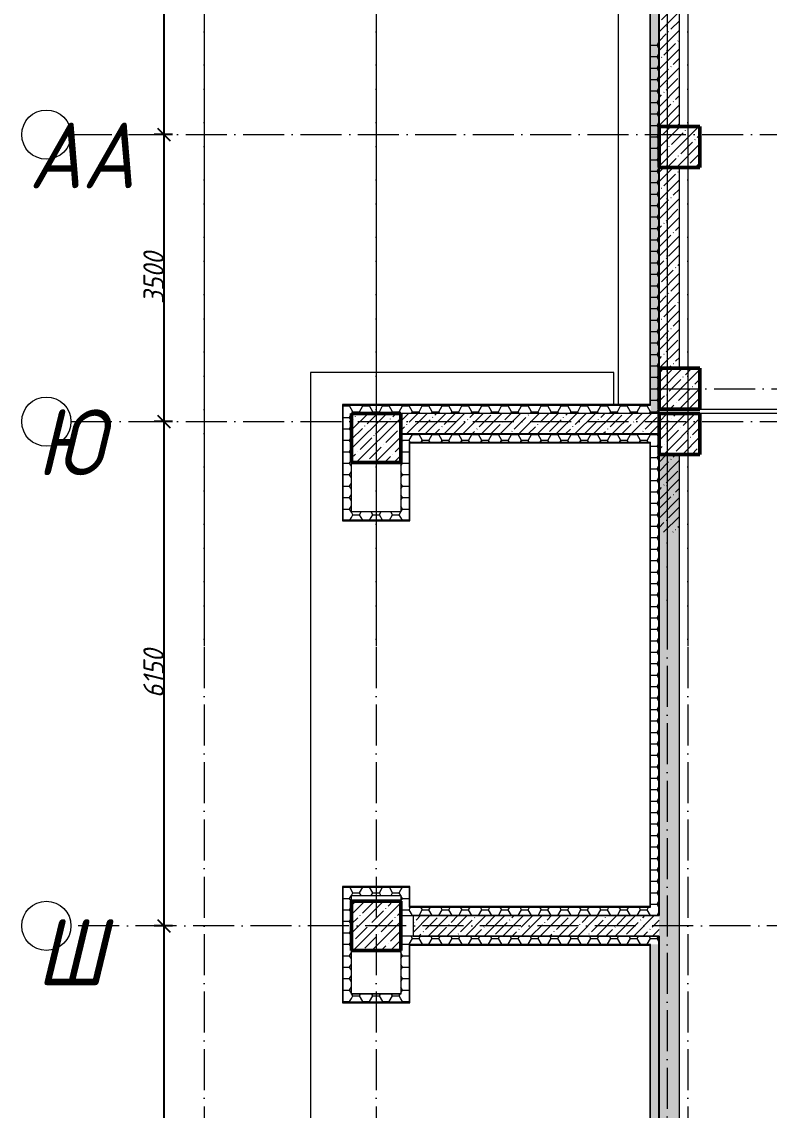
# Model space of a CAD drawing. Header units: millimetres. Extents: x -606178 to 312196, y -19338 to 632709.
# Drawn here: x -533340 to -524222, y 486227 to 499502 of the extents above; entities that cross this region are included whole.
import ezdxf

# ---------------------------------------------------------------- set-up
doc = ezdxf.new("R2010")
doc.units = ezdxf.units.MM
doc.linetypes.add('50_200_ШТРИХ_1Т_ш5_п1_п1_', pattern=[700, 500, -100, 0, -100])
for name, color, linetype, lineweight in [('A-____-____-DIMS', 7, 'Continuous', 9), ('A-FLOR-____-OTLN', 7, 'Continuous', 9), ('A-WALL-____-MCUT', 7, 'Continuous', 13), ('A-WALL-____-MCUT-1', 7, 'Continuous', 9), ('A-WALL-____-MCUT-3', 7, 'Continuous', 9), ('A-WALL-____-PATT-1', 7, 'Continuous', 9), ('A-WALL-FNSH-MCUT-1', 7, 'Continuous', 9), ('S-COLS-____-MCUT', 7, 'Continuous', 50), ('S-COLS-____-OTLN', 7, 'Continuous', 9), ('S-GRID-____-IDEN', 7, 'Continuous', 9), ('S-GRID-____-OTLN-1', 7, '50_200_ШТРИХ_1Т_ш5_п1_п1_', 9)]:
    doc.layers.add(name, color=color, linetype=linetype, lineweight=lineweight)
doc.styles.add('ISOCPEUR_I', font='isocpeui.ttf', dxfattribs={"width": 0.9, "height": 2.5})
doc.styles.add('ISOCPEUR_I_9', font='isocpeui.ttf', dxfattribs={"width": 0.9, "height": 250})
doc.dimstyles.new('ISO-2_5_0_9К_БОЛЬШОЙ_ОСИ', dxfattribs={"dimscale": 304.8, "dimtxt": 248.995294, "dimasz": 0.492126, "dimexe": 0.393701, "dimexo": 0, "dimgap": 0, "dimtad": 1, "dimdec": 0, "dimzin": 0, "dimdsep": 46, "dimtxsty": 'ISOCPEUR_I_9', "dimblk1": 'OBLIQUE', "dimblk2": 'OBLIQUE', "dimsah": 1, "dimcen": 0.09, "dimdle": 0.393701, "dimazin": 0, "dimtfac": 1, "dimtdec": 4, "dimtix": 1, "dimtmove": 0, "dimatfit": 3, "dimfxl": 1, "dimtvp": 1, "dimtolj": 1, "dimtzin": 0, "dimarcsym": 2})
pattern_1 = [(0, (-600067.05, 451794.26), (120.967, 69.841), [80.645, -161.29]), (120, (-600067.05, 451794.26), (-120.96808, 69.84086), [80.645, -161.29]), (60, (-600067.05, 451794.26), (-8e-05, 139.68186), [0, -161.29, 80.645, 0])]
pattern_2 = [(45, (-600067.05, 451794.26), (-114.04925, 114.04925), []), (45, (-599953, 451794.26), (-114.04925, 114.04925), [201.612, -40.322, 3.353, -36.97])]
pattern_3 = [(0, (-600067.05, 451794.26), (120.968, 69.841), [80.645, -161.29]), (120, (-600067.05, 451794.26), (-120.96808, 69.84086), [80.645, -161.29]), (60, (-600067.05, 451794.26), (-8e-05, 139.68186), [0, -161.29, 80.645, 0])]
pattern_4 = [(45, (-600067.05, 451794.26), (-114.04925, 114.04925), []), (45, (-599953, 451794.26), (-114.04925, 114.04925), [201.612, -40.322, 3.353, -36.97])]
pattern_5 = [(45, (-71050, -42631.04), (-114.04925, 114.04925), []), (45, (-70935.95, -42631.04), (-114.04925, 114.04925), [201.613, -40.323, 3.353, -36.97])]
pattern_6 = [(45, (-74750, -43231.04), (-114.04925, 114.04925), []), (45, (-74635.95, -43231.04), (-114.04925, 114.04925), [201.613, -40.323, 3.353, -36.97])]
pattern_7 = [(315, (-46181.04, 74750), (114.04925, 114.04925), []), (315, (-46181.04, 74635.95), (114.04925, 114.04925), [201.613, -40.323, 3.353, -36.97])]
pattern_8 = [(45, (-74750, -42681.04), (-114.04925, 114.04925), []), (45, (-74635.95, -42681.04), (-114.04925, 114.04925), [201.613, -40.323, 3.353, -36.97])]

# ---------------------------------------------------------------- blocks, each defined once
blk = doc.blocks.new('BSC_Колонна _Прямоугольная - 600х600-25984397-АР1_Кладочный план подвала в осях 1-64_Ю-ЯЯ')
at = {"layer": 'S-COLS-____-OTLN'}
h = blk.add_hatch(dxfattribs=at)
h.set_pattern_fill('FP_31', color=256, style=0, pattern_type=2)
h.set_pattern_definition(pattern_5)
h.paths.add_polyline_path([(-300, -300), (300, -300), (300, 300), (-300, 300), (-300, 63)], flags=0)
at = {"layer": 'S-COLS-____-MCUT'}
for p, q in [((300, 300), (-300, 300)), ((-300, 300), (-300, -300)), ((300, -300), (300, 300)), ((-300, -300), (300, -300))]:
    blk.add_line(p, q, dxfattribs=at)
blk = doc.blocks.new('BSC_Колонна _Прямоугольная - 500х500-V48-АР1_Кладочный план подвала в осях 1-64_Ю-ЯЯ')
at = {"layer": 'S-COLS-____-OTLN'}
h = blk.add_hatch(dxfattribs=at)
h.set_pattern_fill('FP_57', color=256, style=0, pattern_type=2)
h.set_pattern_definition(pattern_6)
h.paths.add_polyline_path([(-250, -250), (250, -250), (250, 250), (-250, 250)], flags=0)
at = {"layer": 'S-COLS-____-MCUT'}
for p, q in [((250, 250), (-250, 250)), ((-250, 250), (-250, -250)), ((250, -250), (250, 250)), ((-250, -250), (250, -250))]:
    blk.add_line(p, q, dxfattribs=at)
blk = doc.blocks.new('BSC_Колонна _Прямоугольная - 500х500-V123-АР1_Кладочный план подвала в осях 1-64_Ю-ЯЯ')
at = {"layer": 'S-COLS-____-OTLN'}
h = blk.add_hatch(dxfattribs=at)
h.set_pattern_fill('FP_139', color=256, style=0, pattern_type=2)
h.set_pattern_definition(pattern_7)
h.paths.add_polyline_path([(-250, -250), (250, -250), (250, 250), (-250, 250)], flags=0)
at = {"layer": 'S-COLS-____-MCUT'}
for p, q in [((250, 250), (-250, 250)), ((-250, 250), (-250, -250)), ((250, -250), (250, 250)), ((-250, -250), (250, -250))]:
    blk.add_line(p, q, dxfattribs=at)
blk = doc.blocks.new('BSC_Колонна _Прямоугольная - 500х500-V130-АР1_Кладочный план подвала в осях 1-64_Ю-ЯЯ')
at = {"layer": 'S-COLS-____-OTLN'}
h = blk.add_hatch(dxfattribs=at)
h.set_pattern_fill('FP_146', color=256, style=0, pattern_type=2)
h.set_pattern_definition(pattern_8)
h.paths.add_polyline_path([(-250, -250), (250, -250), (250, 250), (-250, 250), (-250, 13)], flags=0)
at = {"layer": 'S-COLS-____-MCUT'}
for p, q in [((250, 250), (-250, 250)), ((-250, 250), (-250, -250)), ((250, -250), (250, 250)), ((-250, -250), (250, -250))]:
    blk.add_line(p, q, dxfattribs=at)
blk = doc.blocks.new('Ось сетки - Круг_Ø6_00__ISO-2_5_0_9K_-25732049-АР1_Кладочный план подвала в осях 1-64_Ю-ЯЯ')
at = {"layer": 'S-GRID-____-IDEN'}
blk.add_circle((0, 0), 3, dxfattribs=at)
blk = doc.blocks.new('_Oblique')
at = {"color": 0, "linetype": 'ByBlock', "lineweight": -2}
blk.add_line((-0.5, -0.5), (0.5, 0.5), dxfattribs=at)
blk = doc.blocks.new('*D3739')
at = {"layer": 'A-____-____-DIMS', "color": 0, "lineweight": -2, "transparency": 16777216}
for p, q in [((-531607, 503845), (-531607, 498005)), ((-531501, 503725), (-531727, 503725)), ((-531501, 498125), (-531727, 498125))]:
    blk.add_line(p, q, dxfattribs=at)
at = {"layer": 'Defpoints', "color": 0, "transparency": 16777216}
for p in [(-531501, 503725), (-531607, 498125), (-531501, 498125)]:
    blk.add_point(p, dxfattribs=at)
at = {"layer": 'A-____-____-DIMS', "color": 0, "lineweight": -2, "transparency": 16777216, "xscale": 150, "yscale": 150, "zscale": 150}
for p, rotation in [((-531607, 503725), 90), ((-531607, 498125), 270)]:
    blk.add_blockref('_Oblique', p, dxfattribs=dict(at, rotation=rotation))
at = {"layer": 'A-____-____-DIMS', "color": 0, "transparency": 16777216, "insert": (-531732, 500925), "char_height": 250, "width": 758.48, "attachment_point": 5, "rotation": 90, "style": 'ISOCPEUR_I_9'}
blk.add_mtext('\\A1;5600', dxfattribs=at)
blk = doc.blocks.new('*D3740')
at = {"layer": 'A-____-____-DIMS', "color": 0, "lineweight": -2, "transparency": 16777216}
for p, q in [((-531607, 498245), (-531607, 494505)), ((-531501, 498125), (-531727, 498125)), ((-531501, 494625), (-531727, 494625))]:
    blk.add_line(p, q, dxfattribs=at)
at = {"layer": 'Defpoints', "color": 0, "transparency": 16777216}
for p in [(-531501, 498125), (-531607, 494625), (-531501, 494625)]:
    blk.add_point(p, dxfattribs=at)
at = {"layer": 'A-____-____-DIMS', "color": 0, "lineweight": -2, "transparency": 16777216, "xscale": 150, "yscale": 150, "zscale": 150}
for p, rotation in [((-531607, 498125), 90), ((-531607, 494625), 270)]:
    blk.add_blockref('_Oblique', p, dxfattribs=dict(at, rotation=rotation))
at = {"layer": 'A-____-____-DIMS', "color": 0, "transparency": 16777216, "insert": (-531732, 496375), "char_height": 250, "width": 758.48, "attachment_point": 5, "rotation": 90, "style": 'ISOCPEUR_I_9'}
blk.add_mtext('\\A1;3500', dxfattribs=at)
blk = doc.blocks.new('BSC_Колонна _Прямоугольная - 600х600-25984397-АР1_Кладочный план подвала в осях 1-64_А-ГГ')
at = {"layer": 'S-COLS-____-OTLN'}
h = blk.add_hatch(dxfattribs=at)
h.set_pattern_fill('FP_14', color=256, style=0, pattern_type=2)
h.set_pattern_definition(pattern_5)
h.paths.add_polyline_path([(-300, -300), (300, -300), (300, 300), (-300, 300)], flags=0)
at = {"layer": 'S-COLS-____-MCUT'}
for p, q in [((300, 300), (-300, 300)), ((-300, 300), (-300, -300)), ((300, -300), (300, 300)), ((-300, -300), (300, -300))]:
    blk.add_line(p, q, dxfattribs=at)
blk = doc.blocks.new('BSC_Колонна _Прямоугольная - 600х600-V8-АР1_Кладочный план подвала в осях 1-64_А-ГГ')
at = {"layer": 'S-COLS-____-OTLN'}
h = blk.add_hatch(dxfattribs=at)
h.set_pattern_fill('FP_17', color=256, style=0, pattern_type=2)
h.set_pattern_definition([(315, (-36681.04, 71050), (114.04925, 114.04925), []), (315, (-36681.04, 70935.95), (114.04925, 114.04925), [201.613, -40.323, 3.353, -36.97])])
h.paths.add_polyline_path([(-300, 300), (-300, -300), (300, -300), (300, 300), (174, 300)], flags=0)
at = {"layer": 'S-COLS-____-MCUT'}
for p, q in [((300, 300), (-300, 300)), ((-300, 300), (-300, -300)), ((300, -300), (300, 300)), ((-300, -300), (300, -300))]:
    blk.add_line(p, q, dxfattribs=at)
blk = doc.blocks.new('BSC_Колонна _Прямоугольная - 500х500-V88-АР1_Кладочный план подвала в осях 1-64_А-ГГ')
at = {"layer": 'S-COLS-____-OTLN'}
h = blk.add_hatch(dxfattribs=at)
h.set_pattern_fill('FP_100', color=256, style=0, pattern_type=2)
h.set_pattern_definition(pattern_6)
h.paths.add_polyline_path([(-250, -250), (250, -250), (250, 250), (-250, 250)], flags=0)
at = {"layer": 'S-COLS-____-MCUT'}
for p, q in [((250, 250), (-250, 250)), ((-250, 250), (-250, -250)), ((250, -250), (250, 250)), ((-250, -250), (250, -250))]:
    blk.add_line(p, q, dxfattribs=at)
blk = doc.blocks.new('BSC_Колонна _Прямоугольная - 500х500-V127-АР1_Кладочный план подвала в осях 1-64_А-ГГ')
at = {"layer": 'S-COLS-____-OTLN'}
h = blk.add_hatch(dxfattribs=at)
h.set_pattern_fill('FP_142', color=256, style=0, pattern_type=2)
h.set_pattern_definition(pattern_7)
h.paths.add_polyline_path([(-250, 250), (-250, -250), (250, -250), (250, 250)], flags=0)
at = {"layer": 'S-COLS-____-MCUT'}
for p, q in [((250, 250), (-250, 250)), ((-250, 250), (-250, -250)), ((250, -250), (250, 250)), ((-250, -250), (250, -250))]:
    blk.add_line(p, q, dxfattribs=at)
blk = doc.blocks.new('BSC_Колонна _Прямоугольная - 500х500-V133-АР1_Кладочный план подвала в осях 1-64_А-ГГ')
at = {"layer": 'S-COLS-____-OTLN'}
h = blk.add_hatch(dxfattribs=at)
h.set_pattern_fill('FP_149', color=256, style=0, pattern_type=2)
h.set_pattern_definition(pattern_8)
h.paths.add_polyline_path([(-250, -250), (250, -250), (250, 250), (-250, 250), (-250, 194)], flags=0)
at = {"layer": 'S-COLS-____-MCUT'}
for p, q in [((250, 250), (-250, 250)), ((-250, 250), (-250, -250)), ((250, -250), (250, 250)), ((-250, -250), (250, -250))]:
    blk.add_line(p, q, dxfattribs=at)
blk = doc.blocks.new('Ось сетки - Круг_Ø6_00__ISO-2_5_0_9K_-25732049-АР1_Кладочный план подвала в осях 1-64_А-ГГ')
at = {"layer": 'S-GRID-____-IDEN'}
blk.add_circle((0, 0), 3, dxfattribs=at)
blk = doc.blocks.new('*D3976')
at = {"layer": 'A-____-____-DIMS', "color": 0, "lineweight": -2, "transparency": 16777216}
for p, q in [((-531607, 498245), (-531607, 494505)), ((-531501, 498125), (-531727, 498125)), ((-531501, 494625), (-531727, 494625))]:
    blk.add_line(p, q, dxfattribs=at)
at = {"layer": 'Defpoints', "color": 0, "transparency": 16777216}
for p in [(-531501, 498125), (-531607, 494625), (-531501, 494625)]:
    blk.add_point(p, dxfattribs=at)
at = {"layer": 'A-____-____-DIMS', "color": 0, "lineweight": -2, "transparency": 16777216, "xscale": 150, "yscale": 150, "zscale": 150}
for p, rotation in [((-531607, 498125), 90), ((-531607, 494625), 270)]:
    blk.add_blockref('_Oblique', p, dxfattribs=dict(at, rotation=rotation))
at = {"layer": 'A-____-____-DIMS', "color": 0, "transparency": 16777216, "insert": (-531732, 496375), "char_height": 250, "width": 758.48, "attachment_point": 5, "rotation": 90, "style": 'ISOCPEUR_I_9'}
blk.add_mtext('\\A1;3500', dxfattribs=at)
blk = doc.blocks.new('*D3977')
at = {"layer": 'A-____-____-DIMS', "color": 0, "lineweight": -2, "transparency": 16777216}
for p, q in [((-531607, 494745), (-531607, 488355)), ((-531501, 494625), (-531727, 494625)), ((-531501, 488475), (-531727, 488475))]:
    blk.add_line(p, q, dxfattribs=at)
at = {"layer": 'Defpoints', "color": 0, "transparency": 16777216}
for p in [(-531501, 494625), (-531607, 488475), (-531501, 488475)]:
    blk.add_point(p, dxfattribs=at)
at = {"layer": 'A-____-____-DIMS', "color": 0, "lineweight": -2, "transparency": 16777216, "xscale": 150, "yscale": 150, "zscale": 150}
for p, rotation in [((-531607, 494625), 90), ((-531607, 488475), 270)]:
    blk.add_blockref('_Oblique', p, dxfattribs=dict(at, rotation=rotation))
at = {"layer": 'A-____-____-DIMS', "color": 0, "transparency": 16777216, "insert": (-531732, 491550), "char_height": 250, "width": 701.02, "attachment_point": 5, "rotation": 90, "style": 'ISOCPEUR_I_9'}
blk.add_mtext('\\A1;6150', dxfattribs=at)
blk = doc.blocks.new('*D3978')
at = {"layer": 'A-____-____-DIMS', "color": 0, "lineweight": -2, "transparency": 16777216}
for p, q in [((-531607, 488595), (-531607, 482355)), ((-531501, 488475), (-531727, 488475)), ((-531501, 482475), (-531727, 482475))]:
    blk.add_line(p, q, dxfattribs=at)
at = {"layer": 'Defpoints', "color": 0, "transparency": 16777216}
for p in [(-531501, 488475), (-531607, 482475), (-531501, 482475)]:
    blk.add_point(p, dxfattribs=at)
at = {"layer": 'A-____-____-DIMS', "color": 0, "lineweight": -2, "transparency": 16777216, "xscale": 150, "yscale": 150, "zscale": 150}
for p, rotation in [((-531607, 488475), 90), ((-531607, 482475), 270)]:
    blk.add_blockref('_Oblique', p, dxfattribs=dict(at, rotation=rotation))
at = {"layer": 'A-____-____-DIMS', "color": 0, "transparency": 16777216, "insert": (-531732, 485475), "char_height": 250, "width": 758.48, "attachment_point": 5, "rotation": 90, "style": 'ISOCPEUR_I_9'}
blk.add_mtext('\\A1;6000', dxfattribs=at)

msp = doc.modelspace()

# ---------------------------------------------------------------- hatches: boundary and pattern name
at = {"layer": 'A-WALL-____-PATT-1'}
h = msp.add_hatch(dxfattribs=at)
h.set_pattern_fill('FP_54', color=256, style=0, pattern_type=2)
h.set_pattern_definition(pattern_1)
h.paths.add_polyline_path([(-525569.047, 494727.3011), (-525569.047, 506865.3011), (-525567.047, 506865.3011), (-525567.047, 506873.3011), (-525669.047, 506873.3011), (-525669.047, 494727.3011)], flags=0)
h = msp.add_hatch(dxfattribs=at)
h.set_pattern_fill('FP_1', color=256, style=0, pattern_type=2)
h.set_pattern_definition(pattern_2)
h.paths.add_polyline_path([(-525567.047, 498225.3011), (-525317.047, 498225.3011), (-525317.047, 503475.3011), (-525567.047, 503475.3011), (-525567.047, 499331.565)], flags=0)
h = msp.add_hatch(dxfattribs=at)
h.set_pattern_fill('FP_91', color=256, style=0, pattern_type=2)
h.set_pattern_definition(pattern_3)
h.paths.add_polyline_path([(-525569.047, 494727.3011), (-525569.047, 499295.4397), (-525669.047, 499295.4397), (-525669.047, 494727.3011)], flags=0)
h = msp.add_hatch(dxfattribs=at)
h.set_pattern_fill('FP_1', color=256, style=0, pattern_type=2)
h.set_pattern_definition(pattern_4)
h.paths.add_polyline_path([(-525317.047, 498225.3011), (-525317.047, 499295.4397), (-525567.047, 499295.4397), (-525567.047, 498225.3011)], flags=0)
h = msp.add_hatch(dxfattribs=at)
h.set_pattern_fill('FP_1', color=256, style=0, pattern_type=2)
h.set_pattern_definition(pattern_2)
h.paths.add_polyline_path([(-525567.047, 495275.3011), (-525317.047, 495275.3011), (-525317.047, 497725.3011), (-525567.047, 497725.3011), (-525567.047, 496102.5901)], flags=0)
h = msp.add_hatch(dxfattribs=at)
h.set_pattern_fill('FP_1', color=256, style=0, pattern_type=2)
h.set_pattern_definition(pattern_4)
h.paths.add_polyline_path([(-525317.047, 495275.3011), (-525317.047, 497725.3011), (-525567.047, 497725.3011), (-525567.047, 495275.3011)], flags=0)
h = msp.add_hatch(dxfattribs=at)
h.set_pattern_fill('FP_54', color=256, style=0, pattern_type=2)
h.set_pattern_definition(pattern_1)
h.paths.add_polyline_path([(-525677.047, 494725.3011), (-525669.047, 494725.3011), (-525669.047, 494827.3011), (-529419.047, 494827.3011), (-529419.047, 494727.3011), (-525677.047, 494727.3011)], flags=0)
h = msp.add_hatch(dxfattribs=at)
h.set_pattern_fill('FP_91', color=256, style=0, pattern_type=2)
h.set_pattern_definition(pattern_3)
h.paths.add_polyline_path([(-525677.047, 494725.3011), (-525669.047, 494725.3011), (-525669.047, 494827.3011), (-529419.047, 494827.3011), (-529419.047, 494727.3011), (-525677.047, 494727.3011)], flags=0)
h = msp.add_hatch(dxfattribs=at)
h.set_pattern_fill('FP_54', color=256, style=0, pattern_type=2)
h.set_pattern_definition(pattern_1)
h.paths.add_polyline_path([(-529319.047, 493423.3011), (-529319.047, 494727.3011), (-529419.047, 494727.3011), (-529419.047, 493423.3011), (-529382.46, 493423.3011)], flags=0)
h = msp.add_hatch(dxfattribs=at)
h.set_pattern_fill('FP_91', color=256, style=0, pattern_type=2)
h.set_pattern_definition(pattern_3)
h.paths.add_polyline_path([(-529319.047, 493423.3011), (-529319.047, 494727.3011), (-529419.047, 494727.3011), (-529419.047, 493423.3011), (-529382.2857, 493423.3011)], flags=0)
h = msp.add_hatch(dxfattribs=at)
h.set_pattern_fill('FP_1', color=256, style=0, pattern_type=2)
h.set_pattern_definition(pattern_2)
h.paths.add_polyline_path([(-528615.047, 494475.3011), (-525567.047, 494475.3011), (-525567.047, 494725.3011), (-528717.047, 494725.3011), (-528717.047, 494475.3011), (-528715.047, 494475.3011)], flags=0)
h = msp.add_hatch(dxfattribs=at)
h.set_pattern_fill('FP_1', color=256, style=0, pattern_type=2)
h.set_pattern_definition(pattern_4)
h.paths.add_polyline_path([(-525847.2793, 494475.3011), (-525567.047, 494475.3011), (-525567.047, 494725.3011), (-528717.047, 494725.3011), (-528717.047, 494475.3011), (-527614.7825, 494475.3011)], flags=0)
h = msp.add_hatch(dxfattribs=at)
h.set_pattern_fill('FP_54', color=256, style=0, pattern_type=2)
h.set_pattern_definition(pattern_1)
h.paths.add_polyline_path([(-528615.047, 493523.3011), (-528615.047, 494473.3011), (-528715.047, 494473.3011), (-528715.047, 493523.3011)], flags=0)
h = msp.add_hatch(dxfattribs=at)
h.set_pattern_fill('FP_91', color=256, style=0, pattern_type=2)
h.set_pattern_definition(pattern_3)
h.paths.add_polyline_path([(-528715.047, 493523.3011), (-528615.047, 493523.3011), (-528615.047, 494473.3011), (-528715.047, 494473.3011), (-528715.047, 493525.3011)], flags=0)
h = msp.add_hatch(dxfattribs=at)
h.set_pattern_fill('FP_54', color=256, style=0, pattern_type=2)
h.set_pattern_definition(pattern_1)
h.paths.add_polyline_path([(-525569.047, 494373.3011), (-525569.047, 494473.3011), (-528615.047, 494473.3011), (-528615.047, 494373.3011), (-525669.047, 494373.3011)], flags=0)
h = msp.add_hatch(dxfattribs=at)
h.set_pattern_fill('FP_91', color=256, style=0, pattern_type=2)
h.set_pattern_definition(pattern_3)
h.paths.add_polyline_path([(-525669.047, 494373.3011), (-525569.047, 494373.3011), (-525569.047, 494473.3011), (-528615.047, 494473.3011), (-528615.047, 494373.3011), (-525847.2793, 494373.3011)], flags=0)
h = msp.add_hatch(dxfattribs=at)
h.set_pattern_fill('FP_54', color=256, style=0, pattern_type=2)
h.set_pattern_definition(pattern_1)
h.paths.add_polyline_path([(-525669.047, 493275.3011), (-525569.047, 493275.3011), (-525569.047, 494365.3011), (-525567.047, 494365.3011), (-525567.047, 494373.3011), (-525669.047, 494373.3011), (-525669.047, 494365.3011)], flags=0)
h = msp.add_hatch(dxfattribs=at)
h.set_pattern_fill('FP_91', color=256, style=0, pattern_type=2)
h.set_pattern_definition(pattern_3)
h.paths.add_polyline_path([(-525626.3414, 488602.3011), (-525569.047, 488602.3011), (-525569.047, 494365.3011), (-525567.047, 494365.3011), (-525567.047, 494373.3011), (-525669.047, 494373.3011), (-525669.047, 488602.3011)], flags=0)
h = msp.add_hatch(dxfattribs=at)
h.set_pattern_fill('FP_1', color=256, style=0, pattern_type=2)
h.set_pattern_definition(pattern_2)
h.paths.add_polyline_path([(-525317.047, 493275.3011), (-525317.047, 494225.3011), (-525567.047, 494225.3011), (-525567.047, 493275.3011)], flags=0)
h = msp.add_hatch(dxfattribs=at)
h.set_pattern_fill('FP_1', color=256, style=0, pattern_type=2)
h.set_pattern_definition(pattern_4)
h.paths.add_polyline_path([(-525567.047, 464625.3011), (-525317.047, 464625.3011), (-525317.047, 494225.3011), (-525567.047, 494225.3011), (-525567.047, 466289.0114)], flags=0)
h = msp.add_hatch(dxfattribs=at)
h.set_pattern_fill('FP_54', color=256, style=0, pattern_type=2)
h.set_pattern_definition(pattern_1)
h.paths.add_polyline_path([(-528615.047, 493423.3011), (-528615.047, 493523.3011), (-529319.047, 493523.3011), (-529319.047, 493423.3011), (-529317.047, 493423.3011)], flags=0)
h = msp.add_hatch(dxfattribs=at)
h.set_pattern_fill('FP_91', color=256, style=0, pattern_type=2)
h.set_pattern_definition(pattern_3)
h.paths.add_polyline_path([(-528615.047, 493423.3011), (-528615.047, 493523.3011), (-529319.047, 493523.3011), (-529319.047, 493423.3011), (-529317.047, 493423.3011)], flags=0)
h = msp.add_hatch(dxfattribs=at)
h.set_pattern_fill('FP_91', color=256, style=0, pattern_type=2)
h.set_pattern_definition(pattern_3)
h.paths.add_polyline_path([(-528715.047, 488847.3011), (-528715.047, 488947.3011), (-529419.047, 488947.3011), (-529419.047, 488847.3011), (-528717.047, 488847.3011)], flags=0)
h = msp.add_hatch(dxfattribs=at)
h.set_pattern_fill('FP_91', color=256, style=0, pattern_type=2)
h.set_pattern_definition(pattern_3)
h.paths.add_polyline_path([(-528615.047, 488602.3011), (-528615.047, 488947.3011), (-528715.047, 488947.3011), (-528715.047, 488602.3011)], flags=0)
h = msp.add_hatch(dxfattribs=at)
h.set_pattern_fill('FP_91', color=256, style=0, pattern_type=2)
h.set_pattern_definition(pattern_3)
h.paths.add_polyline_path([(-529382.2857, 487543.3011), (-529319.047, 487543.3011), (-529319.047, 488847.3011), (-529419.047, 488847.3011), (-529419.047, 487543.3011)], flags=0)
h = msp.add_hatch(dxfattribs=at)
h.set_pattern_fill('FP_91', color=256, style=0, pattern_type=2)
h.set_pattern_definition(pattern_3)
h.paths.add_polyline_path([(-525677.047, 488600.3011), (-525669.047, 488600.3011), (-525669.047, 488702.3011), (-528615.047, 488702.3011), (-528615.047, 488600.3011), (-528607.047, 488600.3011), (-528607.047, 488602.3011), (-525677.047, 488602.3011)], flags=0)
h = msp.add_hatch(dxfattribs=at)
h.set_pattern_fill('FP_1', color=256, style=0, pattern_type=2)
h.set_pattern_definition(pattern_4)
h.paths.add_polyline_path([(-525567.047, 488350.3011), (-525567.047, 488600.3011), (-528567.047, 488600.3011), (-528567.047, 488350.3011), (-525626.3414, 488350.3011)], flags=0)
h = msp.add_hatch(dxfattribs=at)
h.set_pattern_fill('FP_91', color=256, style=0, pattern_type=2)
h.set_pattern_definition(pattern_3)
h.paths.add_polyline_path([(-528715.047, 487543.3011), (-528615.047, 487543.3011), (-528615.047, 488348.3011), (-528715.047, 488348.3011), (-528715.047, 487643.3011)], flags=0)
h = msp.add_hatch(dxfattribs=at)
h.set_pattern_fill('FP_91', color=256, style=0, pattern_type=2)
h.set_pattern_definition(pattern_3)
h.paths.add_polyline_path([(-525626.3414, 488248.3011), (-525569.047, 488248.3011), (-525569.047, 488348.3011), (-528607.047, 488348.3011), (-528607.047, 488350.3011), (-528615.047, 488350.3011), (-528615.047, 488248.3011), (-525669.047, 488248.3011)], flags=0)
h = msp.add_hatch(dxfattribs=at)
h.set_pattern_fill('FP_91', color=256, style=0, pattern_type=2)
h.set_pattern_definition(pattern_3)
h.paths.add_polyline_path([(-525567.047, 470702.3011), (-525567.047, 470710.3011), (-525569.047, 470710.3011), (-525569.047, 488240.3011), (-525567.047, 488240.3011), (-525567.047, 488248.3011), (-525669.047, 488248.3011), (-525669.047, 470702.3011), (-525569.047, 470702.3011)], flags=0)
h = msp.add_hatch(dxfattribs=at)
h.set_pattern_fill('FP_91', color=256, style=0, pattern_type=2)
h.set_pattern_definition(pattern_3)
h.paths.add_polyline_path([(-529319.047, 487543.3011), (-528715.047, 487543.3011), (-528715.047, 487643.3011), (-529319.047, 487643.3011)], flags=0)

# ---------------------------------------------------------------- linework, layer by layer
at = {"layer": 'A-FLOR-____-OTLN'}
for p, q in [((-526067.047, 506865.3011), (-526067.047, 494835.3011)), ((-526067.047, 499295.4397), (-526067.047, 494835.3011)), ((-526117.047, 495225.3011), (-529817.047, 495225.3011)), ((-529817.047, 495225.3011), (-529817.047, 493275.3011)), ((-526117.047, 495225.3011), (-529817.047, 495225.3011)), ((-529817.047, 495225.3011), (-529817.047, 463625.3011)), ((-526117.047, 494835.3011), (-526117.047, 495225.3011)), ((-526117.047, 494835.3011), (-526117.047, 495225.3011)), ((-525067.047, 494775.3011), (-522567.047, 494775.3011)), ((-525067.047, 494775.3011), (-522567.047, 494775.3011)), ((-522567.047, 494725.3011), (-525067.047, 494725.3011)), ((-522567.047, 494725.3011), (-525067.047, 494725.3011))]:
    msp.add_line(p, q, dxfattribs=at)
at = {"layer": 'A-WALL-____-MCUT'}
for p, q in [((-525677.047, 506865.3011), (-525677.047, 494835.3011)), ((-525669.047, 494827.3011), (-525669.047, 506873.3011)), ((-525677.047, 499295.4397), (-525677.047, 494835.3011)), ((-525669.047, 494827.3011), (-525669.047, 499295.4397)), ((-525677.047, 494835.3011), (-529427.047, 494835.3011)), ((-529427.047, 494835.3011), (-529427.047, 493415.3011)), ((-525677.047, 494835.3011), (-529427.047, 494835.3011)), ((-529427.047, 494835.3011), (-529427.047, 493415.3011)), ((-529419.047, 494827.3011), (-525669.047, 494827.3011)), ((-529419.047, 493423.3011), (-529419.047, 494827.3011)), ((-529419.047, 494827.3011), (-525669.047, 494827.3011)), ((-529419.047, 493423.3011), (-529419.047, 494827.3011)), ((-528615.047, 494373.3011), (-528615.047, 493423.3011)), ((-528615.047, 494373.3011), (-525669.047, 494373.3011)), ((-528615.047, 494373.3011), (-528615.047, 493423.3011)), ((-528615.047, 494373.3011), (-525669.047, 494373.3011)), ((-528607.047, 493415.3011), (-528607.047, 494365.3011)), ((-528607.047, 494365.3011), (-525677.047, 494365.3011)), ((-528607.047, 493415.3011), (-528607.047, 494365.3011)), ((-528607.047, 494365.3011), (-525677.047, 494365.3011)), ((-525677.047, 494365.3011), (-525677.047, 493275.3011)), ((-525677.047, 494365.3011), (-525677.047, 488710.3011)), ((-525669.047, 493275.3011), (-525669.047, 494373.3011)), ((-525669.047, 488702.3011), (-525669.047, 494373.3011)), ((-529427.047, 493415.3011), (-528607.047, 493415.3011)), ((-529427.047, 493415.3011), (-528607.047, 493415.3011)), ((-528615.047, 493423.3011), (-529419.047, 493423.3011)), ((-528615.047, 493423.3011), (-529419.047, 493423.3011)), ((-528607.047, 488955.3011), (-529427.047, 488955.3011)), ((-529427.047, 488955.3011), (-529427.047, 487535.3011)), ((-529419.047, 488947.3011), (-528615.047, 488947.3011)), ((-529419.047, 487543.3011), (-529419.047, 488947.3011)), ((-528615.047, 488947.3011), (-528615.047, 488702.3011)), ((-528607.047, 488710.3011), (-528607.047, 488955.3011)), ((-528615.047, 488702.3011), (-525669.047, 488702.3011)), ((-525677.047, 488710.3011), (-528607.047, 488710.3011)), ((-528615.047, 488600.3011), (-528607.047, 488600.3011)), ((-528607.047, 488350.3011), (-528615.047, 488350.3011)), ((-528615.047, 488248.3011), (-528615.047, 487543.3011)), ((-525669.047, 488248.3011), (-528615.047, 488248.3011)), ((-528607.047, 487535.3011), (-528607.047, 488240.3011)), ((-528607.047, 488240.3011), (-525677.047, 488240.3011)), ((-525677.047, 488240.3011), (-525677.047, 482710.3011)), ((-525669.047, 470702.3011), (-525669.047, 488248.3011)), ((-529427.047, 487535.3011), (-528607.047, 487535.3011)), ((-528615.047, 487543.3011), (-529419.047, 487543.3011))]:
    msp.add_line(p, q, dxfattribs=at)
at = {"layer": 'A-WALL-____-MCUT-1'}
for p, q in [((-525567.047, 503475.3011), (-525567.047, 498225.3011)), ((-525317.047, 498225.3011), (-525317.047, 503475.3011)), ((-525567.047, 499295.4397), (-525567.047, 498225.3011)), ((-525317.047, 498225.3011), (-525317.047, 499295.4397)), ((-525567.047, 497725.3011), (-525567.047, 495275.3011)), ((-525567.047, 497725.3011), (-525567.047, 495275.3011)), ((-525317.047, 495275.3011), (-525317.047, 497725.3011)), ((-525317.047, 495275.3011), (-525317.047, 497725.3011)), ((-525567.047, 494725.3011), (-528717.047, 494725.3011)), ((-525567.047, 494725.3011), (-528717.047, 494725.3011)), ((-525567.047, 494475.3011), (-528717.047, 494475.3011)), ((-525567.047, 494475.3011), (-528717.047, 494475.3011)), ((-525567.047, 494225.3011), (-525567.047, 493275.3011)), ((-525567.047, 494225.3011), (-525567.047, 488600.3011)), ((-525317.047, 493275.3011), (-525317.047, 494225.3011)), ((-525317.047, 464625.3011), (-525317.047, 494225.3011)), ((-525567.047, 488600.3011), (-528567.047, 488600.3011)), ((-528567.047, 488600.3011), (-528567.047, 488350.3011)), ((-528567.047, 488350.3011), (-525567.047, 488350.3011)), ((-525567.047, 488350.3011), (-525567.047, 482600.3011))]:
    msp.add_line(p, q, dxfattribs=at)
at = {"layer": 'A-WALL-____-MCUT-3'}
for p, q in [((-525569.047, 494725.3011), (-525569.047, 506975.3011)), ((-525569.047, 494725.3011), (-525569.047, 499295.4397)), ((-529319.047, 494727.3011), (-525567.047, 494727.3011)), ((-529319.047, 493523.3011), (-529319.047, 494727.3011)), ((-529319.047, 494727.3011), (-525567.047, 494727.3011)), ((-529319.047, 493523.3011), (-529319.047, 494727.3011)), ((-528715.047, 494725.3011), (-528715.047, 493523.3011)), ((-528715.047, 494725.3011), (-528715.047, 493523.3011)), ((-525669.047, 494727.3011), (-525669.047, 494725.3011)), ((-525669.047, 494727.3011), (-525669.047, 494725.3011)), ((-525567.047, 494725.3011), (-525567.047, 494727.3011)), ((-525567.047, 494725.3011), (-525567.047, 494727.3011)), ((-528715.047, 494473.3011), (-525567.047, 494473.3011)), ((-528715.047, 494473.3011), (-525567.047, 494473.3011)), ((-525569.047, 493275.3011), (-525569.047, 494475.3011)), ((-525569.047, 488600.3011), (-525569.047, 494475.3011)), ((-525569.047, 494373.3011), (-525567.047, 494373.3011)), ((-525569.047, 494373.3011), (-525567.047, 494373.3011)), ((-528715.047, 493523.3011), (-529319.047, 493523.3011)), ((-528715.047, 493523.3011), (-529319.047, 493523.3011)), ((-529319.047, 488847.3011), (-528715.047, 488847.3011)), ((-529319.047, 487643.3011), (-529319.047, 488847.3011)), ((-528715.047, 488847.3011), (-528715.047, 488600.3011)), ((-528717.047, 488602.3011), (-525567.047, 488602.3011)), ((-528717.047, 488600.3011), (-528615.047, 488600.3011)), ((-528615.047, 488600.3011), (-528615.047, 488602.3011)), ((-525669.047, 488602.3011), (-525669.047, 488600.3011)), ((-525567.047, 488348.3011), (-528717.047, 488348.3011)), ((-528615.047, 488350.3011), (-528715.047, 488350.3011)), ((-528715.047, 488350.3011), (-528715.047, 487643.3011)), ((-528615.047, 488348.3011), (-528615.047, 488350.3011)), ((-525569.047, 470600.3011), (-525569.047, 488350.3011)), ((-525569.047, 488248.3011), (-525567.047, 488248.3011)), ((-528715.047, 487643.3011), (-529319.047, 487643.3011))]:
    msp.add_line(p, q, dxfattribs=at)
at = {"layer": 'A-WALL-FNSH-MCUT-1'}
for p, q in [((-525567.047, 494727.3011), (-525567.047, 494775.3011)), ((-525567.047, 494727.3011), (-525567.047, 494775.3011)), ((-528717.047, 494725.3011), (-528717.047, 494725.3011)), ((-528717.047, 494725.3011), (-528717.047, 494725.3011)), ((-529317.047, 493525.3011), (-529317.047, 494125.3011)), ((-529317.047, 493525.3011), (-529317.047, 494125.3011)), ((-528717.047, 494125.3011), (-528717.047, 493525.3011)), ((-528717.047, 494125.3011), (-528717.047, 493525.3011)), ((-528717.047, 493525.3011), (-529317.047, 493525.3011)), ((-528717.047, 493525.3011), (-529317.047, 493525.3011)), ((-529317.047, 488845.3011), (-528717.047, 488845.3011)), ((-529317.047, 488775.3011), (-529317.047, 488845.3011)), ((-528717.047, 488845.3011), (-528717.047, 488775.3011)), ((-528607.047, 488600.3011), (-528567.047, 488600.3011)), ((-528715.047, 488350.3011), (-528717.047, 488350.3011)), ((-528567.047, 488350.3011), (-528607.047, 488350.3011)), ((-529317.047, 487645.3011), (-529317.047, 488175.3011)), ((-528717.047, 488175.3011), (-528717.047, 487645.3011)), ((-528717.047, 487645.3011), (-529317.047, 487645.3011))]:
    msp.add_line(p, q, dxfattribs=at)
at = {"layer": 'S-GRID-____-OTLN-1'}
for p, q in [((-531117.047, 542687.1106), (-531117.047, 491888.6689)), ((-529017.047, 542687.1106), (-529017.047, 491888.6689)), ((-525217.047, 542687.1106), (-525217.047, 491888.6689)), ((-525467.047, 542459.2697), (-525467.047, 492207.5042)), ((-531117.047, 501675.2188), (-531117.047, 447311.6528)), ((-529017.047, 501675.2188), (-529017.047, 447502.0463)), ((-525217.047, 501675.2188), (-525217.047, 463125.3011)), ((-525467.047, 501447.3779), (-525467.047, 463125.3011)), ((-532740.2765, 498125.3011), (-509748.2596, 498125.3011)), ((-532740.2765, 498125.3011), (-509748.2596, 498125.3011)), ((-525594.7325, 495025.3011), (-496137.7858, 495025.3011)), ((-525594.7325, 495025.3011), (-496137.7858, 495025.3011)), ((-532740.2765, 494625.3011), (-495992.6403, 494625.3011)), ((-532740.2765, 494625.3011), (-495992.6403, 494625.3011)), ((-509748.2596, 488475.3011), (-532740.2765, 488475.3011))]:
    msp.add_line(p, q, dxfattribs=at)

# ---------------------------------------------------------------- block references
at = {"layer": 'S-COLS-____-OTLN', "rotation": 89.9999999999999}
for name, p in [('BSC_Колонна _Прямоугольная - 500х500-V123-АР1_Кладочный план подвала в осях 1-64_Ю-ЯЯ', (-525317.047, 497975.3011)), ('BSC_Колонна _Прямоугольная - 500х500-V127-АР1_Кладочный план подвала в осях 1-64_А-ГГ', (-525317.047, 497975.3011)), ('BSC_Колонна _Прямоугольная - 600х600-V8-АР1_Кладочный план подвала в осях 1-64_А-ГГ', (-529017.047, 488475.3011))]:
    msp.add_blockref(name, p, dxfattribs=at)
at = {"layer": 'S-COLS-____-OTLN'}
for name, p in [('BSC_Колонна _Прямоугольная - 500х500-V48-АР1_Кладочный план подвала в осях 1-64_Ю-ЯЯ', (-525317.047, 495025.3011)), ('BSC_Колонна _Прямоугольная - 500х500-V88-АР1_Кладочный план подвала в осях 1-64_А-ГГ', (-525317.047, 495025.3011)), ('BSC_Колонна _Прямоугольная - 600х600-25984397-АР1_Кладочный план подвала в осях 1-64_Ю-ЯЯ', (-529017.047, 494425.3011)), ('BSC_Колонна _Прямоугольная - 600х600-25984397-АР1_Кладочный план подвала в осях 1-64_А-ГГ', (-529017.047, 494425.3011)), ('BSC_Колонна _Прямоугольная - 500х500-V130-АР1_Кладочный план подвала в осях 1-64_Ю-ЯЯ', (-525317.047, 494475.3011)), ('BSC_Колонна _Прямоугольная - 500х500-V133-АР1_Кладочный план подвала в осях 1-64_А-ГГ', (-525317.047, 494475.3011))]:
    msp.add_blockref(name, p, dxfattribs=at)
at = {"layer": 'S-GRID-____-IDEN', "xscale": 99.99999999999993, "yscale": 99.99999999999993, "zscale": 99.99999999999993}
for name, p, rotation in [('Ось сетки - Круг_Ø6_00__ISO-2_5_0_9K_-25732049-АР1_Кладочный план подвала в осях 1-64_Ю-ЯЯ', (-533040.2765, 498125.3011), 269.9999999999995), ('Ось сетки - Круг_Ø6_00__ISO-2_5_0_9K_-25732049-АР1_Кладочный план подвала в осях 1-64_А-ГГ', (-533040.2765, 498125.3011), 269.9999999999995), ('Ось сетки - Круг_Ø6_00__ISO-2_5_0_9K_-25732049-АР1_Кладочный план подвала в осях 1-64_Ю-ЯЯ', (-533040.2765, 494625.3011), 269.9999999999995), ('Ось сетки - Круг_Ø6_00__ISO-2_5_0_9K_-25732049-АР1_Кладочный план подвала в осях 1-64_А-ГГ', (-533040.2765, 494625.3011), 269.9999999999995), ('Ось сетки - Круг_Ø6_00__ISO-2_5_0_9K_-25732049-АР1_Кладочный план подвала в осях 1-64_А-ГГ', (-533040.2765, 488475.3011), 89.99999999999982)]:
    msp.add_blockref(name, p, dxfattribs=dict(at, rotation=rotation))

# ---------------------------------------------------------------- texts
at = {"layer": 'S-GRID-____-IDEN', "char_height": 800, "attachment_point": 1, "style": 'ISOCPEUR_I'}
for s, insert, width in [('АА', (-533254.356, 498271.9336), 505.063125), ('АА', (-533254.356, 498271.9336), 505.063125), ('\\fISOCPEUR|b0|i1|c204|p34|;\\W.9;Ю', (-533156.256, 494771.9336), 266.961937), ('\\fISOCPEUR|b0|i1|c204|p34|;\\W.9;Ю', (-533156.256, 494771.9336), 266.961937), ('\\fISOCPEUR|b0|i1|c204|p34|;\\W.9;Ш', (-533156.947, 488551.377), 281.392312)]:
    msp.add_mtext(s, dxfattribs=dict(at, insert=insert, width=width))

# ---------------------------------------------------------------- dimensions: what is measured, and where the dimension line sits
at = {"layer": 'A-____-____-DIMS'}
for base, p1, p2, override, picture, middle in [((-531606.689, 498125.3011), (-531500.623, 503725.3011), (-531500.623, 498125.3011), {"dimtxt": 400, "dimpost": '<>', "dimfxl": 5600}, '*D3739', (-531731.689, 500925.3011)), ((-531606.689, 494625.3011), (-531500.623, 498125.3011), (-531500.623, 494625.3011), {"dimtxt": 400, "dimpost": '<>', "dimfxl": 3500}, '*D3740', (-531731.689, 496375.3011)), ((-531606.689, 494625.3011), (-531500.623, 498125.3011), (-531500.623, 494625.3011), {"dimtxt": 400, "dimpost": '<>', "dimfxl": 3500}, '*D3976', (-531731.689, 496375.3011)), ((-531606.689, 488475.3011), (-531500.623, 494625.3011), (-531500.623, 488475.3011), {"dimtxt": 400, "dimpost": '<>', "dimfxl": 6150}, '*D3977', (-531731.689, 491550.3011)), ((-531606.689, 482475.3011), (-531500.623, 488475.3011), (-531500.623, 482475.3011), {"dimtxt": 400, "dimpost": '<>', "dimfxl": 6000}, '*D3978', (-531731.689, 485475.3011))]:
    dim = msp.add_linear_dim(base=base, p1=p1, p2=p2, angle=90, dimstyle='ISO-2_5_0_9К_БОЛЬШОЙ_ОСИ', override=override, dxfattribs=at)
    dim.commit()
    dim.dimension.update_dxf_attribs({"geometry": picture, "text_midpoint": middle})

doc.saveas('drawing.dxf')
